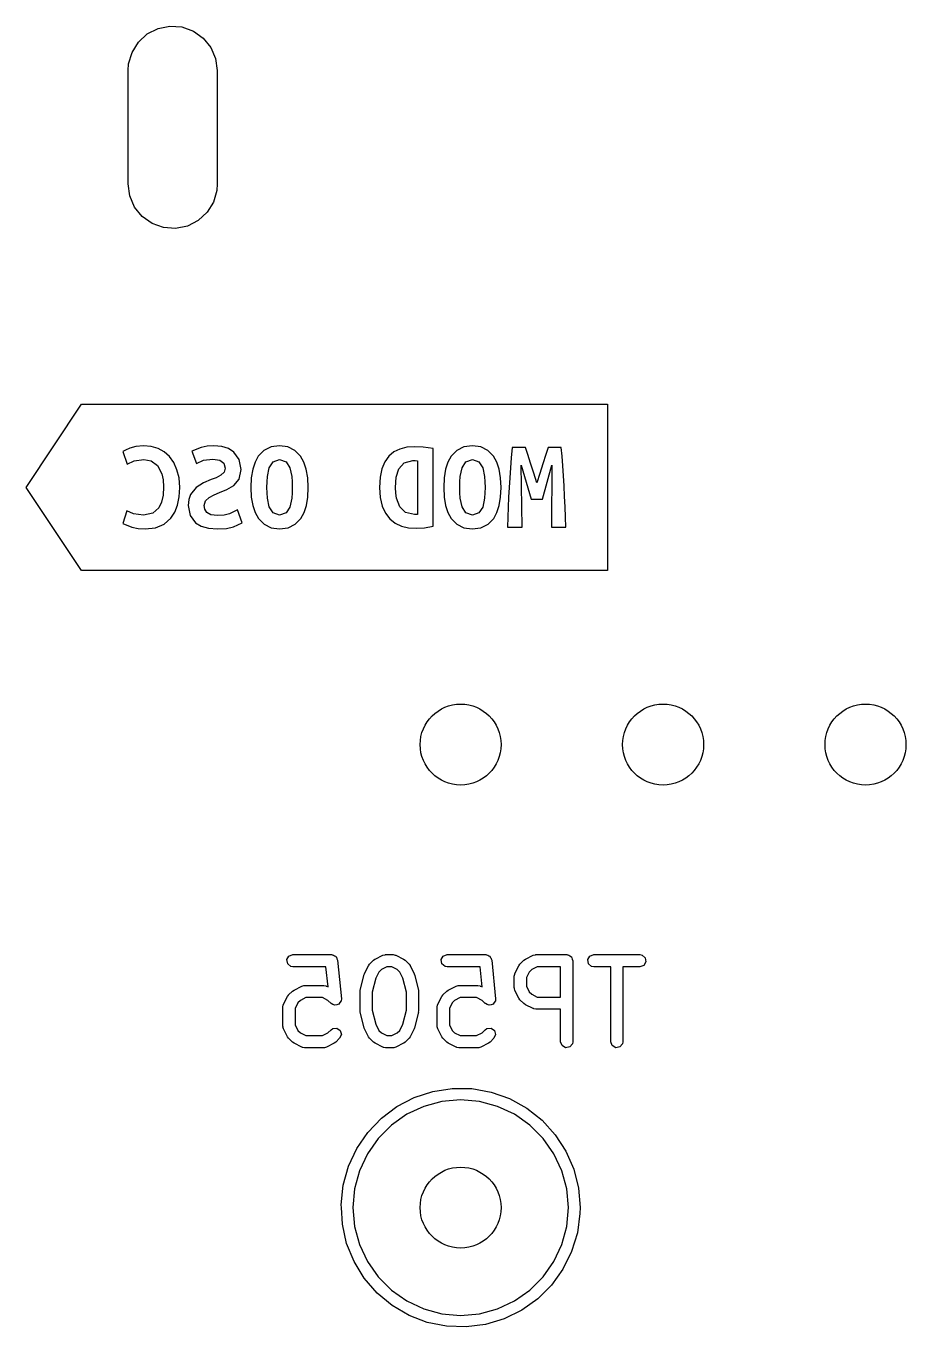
# Model space of a CAD drawing. Extents: x 88 to 206, y -135 to -60.
# Drawn here: x 97.25 to 108.12, y -113.09 to -97.03 of the extents above; entities that cross this region are included whole.
import ezdxf

# ---------------------------------------------------------------- set-up
doc = ezdxf.new("R2010")
doc.units = 0
doc.layers.add('BLACK', color=7, linetype='CONTINUOUS')

msp = doc.modelspace()

# ---------------------------------------------------------------- linework, layer by layer
at = {"layer": 'BLACK', "linetype": 'CONTINUOUS'}
for p, q in [((98.6362, -97.2272), (98.7461, -97.1262)), ((98.7461, -97.1262), (98.8791, -97.0584)), ((98.8791, -97.0584), (99.0255, -97.0289)), ((99.0255, -97.0289), (99.1744, -97.0398)), ((99.1744, -97.0398), (99.3148, -97.0904)), ((99.3148, -97.0904), (99.4365, -97.1769)), ((98.5575, -97.3541), (98.6362, -97.2272)), ((99.4365, -97.1769), (99.5305, -97.2929)), ((99.5305, -97.2929), (99.5897, -97.4299)), ((98.5159, -97.4975), (98.5575, -97.3541)), ((99.5897, -97.4299), (99.61, -97.5778)), ((98.51, -97.5778), (98.5159, -97.4975)), ((98.51, -98.9778), (98.51, -97.5778)), ((99.61, -97.5778), (99.61, -98.9778)), ((98.5303, -99.1257), (98.51, -98.9778)), ((99.6041, -99.0581), (99.5624, -99.2015)), ((99.61, -98.9778), (99.6041, -99.0581)), ((98.5895, -99.2627), (98.5303, -99.1257)), ((99.5624, -99.2015), (99.4838, -99.3284)), ((98.6835, -99.3787), (98.5895, -99.2627)), ((98.8052, -99.4652), (98.6835, -99.3787)), ((99.4838, -99.3284), (99.3739, -99.4294)), ((98.9456, -99.5158), (98.8052, -99.4652)), ((99.0945, -99.5267), (98.9456, -99.5158)), ((99.2409, -99.4972), (99.0945, -99.5267)), ((99.3739, -99.4294), (99.2409, -99.4972)), ((97.2483, -102.723), (97.9319, -101.697)), ((97.9319, -101.697), (104.428, -101.697)), ((104.428, -101.697), (104.428, -103.748)), ((98.4787, -102.262), (98.4461, -102.281)), ((98.4461, -102.281), (98.4969, -102.437)), ((98.5318, -102.239), (98.4787, -102.262)), ((98.6057, -102.219), (98.5318, -102.239)), ((98.7001, -102.21), (98.6057, -102.219)), ((98.7932, -102.219), (98.7001, -102.21)), ((98.8787, -102.244), (98.7932, -102.219)), ((98.9549, -102.286), (98.8787, -102.244)), ((99.4105, -102.231), (99.297, -102.277)), ((99.297, -102.277), (99.3542, -102.428)), ((99.4838, -102.215), (99.4105, -102.231)), ((99.5685, -102.21), (99.4838, -102.215)), ((99.6658, -102.219), (99.5685, -102.21)), ((99.748, -102.245), (99.6658, -102.219)), ((99.8153, -102.288), (99.748, -102.245)), ((100.186, -102.268), (100.116, -102.339)), ((100.274, -102.224), (100.186, -102.268)), ((100.38, -102.21), (100.274, -102.224)), ((100.483, -102.224), (100.38, -102.21)), ((100.569, -102.268), (100.483, -102.224)), ((100.64, -102.339), (100.569, -102.268)), ((101.866, -102.25), (101.792, -102.286)), ((101.951, -102.228), (101.866, -102.25)), ((102.043, -102.221), (101.951, -102.228)), ((102.153, -102.226), (102.043, -102.221)), ((102.278, -102.245), (102.153, -102.226)), ((102.278, -103.204), (102.278, -102.245)), ((102.567, -102.268), (102.497, -102.339)), ((102.655, -102.224), (102.567, -102.268)), ((102.761, -102.21), (102.655, -102.224)), ((102.864, -102.224), (102.761, -102.21)), ((102.951, -102.268), (102.864, -102.224)), ((103.021, -102.339), (102.951, -102.268)), ((103.253, -102.232), (103.242, -102.359)), ((103.415, -102.232), (103.253, -102.232)), ((103.444, -102.316), (103.415, -102.232)), ((103.696, -102.232), (103.668, -102.318)), ((103.858, -102.232), (103.696, -102.232)), ((103.868, -102.34), (103.858, -102.232)), ((98.4969, -102.437), (98.585, -102.397)), ((98.585, -102.397), (98.7033, -102.38)), ((98.7033, -102.38), (98.793, -102.397)), ((98.793, -102.397), (98.8708, -102.452)), ((99.02, -102.344), (98.9549, -102.286)), ((99.073, -102.417), (99.02, -102.344)), ((99.1129, -102.505), (99.073, -102.417)), ((99.3542, -102.428), (99.4423, -102.389)), ((99.4423, -102.389), (99.5542, -102.374)), ((99.5542, -102.374), (99.6406, -102.386)), ((99.6406, -102.386), (99.6925, -102.424)), ((99.6925, -102.424), (99.7098, -102.486)), ((99.8826, -102.381), (99.8153, -102.288)), ((99.905, -102.504), (99.8826, -102.381)), ((100.077, -102.412), (100.048, -102.5)), ((100.116, -102.339), (100.077, -102.412)), ((100.252, -102.48), (100.299, -102.407)), ((100.299, -102.407), (100.38, -102.38)), ((100.38, -102.38), (100.461, -102.407)), ((100.461, -102.407), (100.507, -102.481)), ((100.681, -102.412), (100.64, -102.339)), ((100.71, -102.5), (100.681, -102.412)), ((101.681, -102.409), (101.644, -102.495)), ((101.731, -102.339), (101.681, -102.409)), ((101.792, -102.286), (101.731, -102.339)), ((101.854, -102.493), (101.92, -102.419)), ((101.92, -102.419), (102.026, -102.391)), ((102.026, -102.391), (102.055, -102.392)), ((102.055, -102.392), (102.083, -102.396)), ((102.083, -102.396), (102.083, -103.056)), ((102.458, -102.412), (102.43, -102.5)), ((102.497, -102.339), (102.458, -102.412)), ((102.633, -102.48), (102.68, -102.407)), ((102.68, -102.407), (102.761, -102.38)), ((102.761, -102.38), (102.842, -102.407)), ((102.842, -102.407), (102.889, -102.481)), ((103.062, -102.412), (103.021, -102.339)), ((103.092, -102.5), (103.062, -102.412)), ((103.242, -102.359), (103.232, -102.483)), ((103.478, -102.425), (103.444, -102.316)), ((103.518, -102.546), (103.478, -102.425)), ((103.632, -102.431), (103.594, -102.553)), ((103.668, -102.318), (103.632, -102.431)), ((103.878, -102.456), (103.868, -102.34)), ((98.8708, -102.452), (98.9263, -102.556)), ((98.9263, -102.556), (98.9424, -102.629)), ((99.1379, -102.607), (99.1129, -102.505)), ((99.5979, -102.604), (99.5367, -102.628)), ((99.6534, -102.574), (99.5979, -102.604)), ((99.6939, -102.536), (99.6534, -102.574)), ((99.7098, -102.486), (99.6939, -102.536)), ((99.8796, -102.62), (99.905, -102.504)), ((100.031, -102.604), (100.026, -102.723)), ((100.048, -102.5), (100.031, -102.604)), ((100.226, -102.654), (100.23, -102.589)), ((100.23, -102.589), (100.252, -102.48)), ((100.507, -102.481), (100.53, -102.589)), ((100.53, -102.589), (100.534, -102.654)), ((100.728, -102.604), (100.71, -102.5)), ((100.734, -102.723), (100.728, -102.604)), ((101.621, -102.599), (101.613, -102.723)), ((101.644, -102.495), (101.621, -102.599)), ((101.812, -102.723), (101.821, -102.599)), ((101.821, -102.599), (101.854, -102.493)), ((102.413, -102.604), (102.407, -102.723)), ((102.43, -102.5), (102.413, -102.604)), ((102.607, -102.654), (102.611, -102.589)), ((102.611, -102.589), (102.633, -102.48)), ((102.889, -102.481), (102.911, -102.589)), ((102.911, -102.589), (102.915, -102.654)), ((103.109, -102.604), (103.092, -102.5)), ((103.115, -102.723), (103.109, -102.604)), ((103.232, -102.483), (103.222, -102.605)), ((103.374, -103.215), (103.364, -102.451)), ((103.364, -102.451), (103.485, -102.867)), ((103.558, -102.667), (103.518, -102.546)), ((103.594, -102.553), (103.558, -102.667)), ((103.628, -102.867), (103.744, -102.451)), ((103.744, -102.451), (103.736, -103.215)), ((103.886, -102.579), (103.878, -102.456)), ((103.893, -102.705), (103.886, -102.579)), ((97.9319, -103.748), (97.2483, -102.723)), ((98.9478, -102.718), (98.9413, -102.821)), ((98.9424, -102.629), (98.9478, -102.718)), ((99.1462, -102.723), (99.1379, -102.607)), ((99.1394, -102.839), (99.1462, -102.723)), ((99.3486, -102.724), (99.2796, -102.812)), ((99.4407, -102.666), (99.3486, -102.724)), ((99.5367, -102.628), (99.4407, -102.666)), ((99.6367, -102.788), (99.7288, -102.751)), ((99.7288, -102.751), (99.8153, -102.699)), ((99.8153, -102.699), (99.8796, -102.62)), ((100.026, -102.723), (100.031, -102.842)), ((100.224, -102.723), (100.226, -102.654)), ((100.226, -102.792), (100.224, -102.723)), ((100.534, -102.654), (100.535, -102.723)), ((100.535, -102.723), (100.534, -102.792)), ((100.728, -102.842), (100.734, -102.723)), ((101.613, -102.723), (101.622, -102.849)), ((101.815, -102.793), (101.812, -102.723)), ((102.407, -102.723), (102.413, -102.842)), ((102.605, -102.723), (102.607, -102.654)), ((102.607, -102.792), (102.605, -102.723)), ((102.915, -102.654), (102.917, -102.723)), ((102.917, -102.723), (102.915, -102.792)), ((103.109, -102.842), (103.115, -102.723)), ((103.214, -102.725), (103.208, -102.845)), ((103.222, -102.605), (103.214, -102.725)), ((103.899, -102.834), (103.893, -102.705)), ((98.922, -102.907), (98.8898, -102.976)), ((98.9413, -102.821), (98.922, -102.907)), ((99.1188, -102.941), (99.1394, -102.839)), ((99.2593, -102.873), (99.2526, -102.947)), ((99.2796, -102.812), (99.2593, -102.873)), ((99.4478, -102.945), (99.4653, -102.891)), ((99.4653, -102.891), (99.5097, -102.849)), ((99.5097, -102.849), (99.5701, -102.816)), ((99.5701, -102.816), (99.6367, -102.788)), ((100.031, -102.842), (100.049, -102.946)), ((100.23, -102.856), (100.226, -102.792)), ((100.252, -102.965), (100.23, -102.856)), ((100.53, -102.857), (100.507, -102.966)), ((100.534, -102.792), (100.53, -102.857)), ((100.711, -102.946), (100.728, -102.842)), ((101.622, -102.849), (101.647, -102.955)), ((101.824, -102.857), (101.815, -102.793)), ((101.863, -102.963), (101.824, -102.857)), ((102.413, -102.842), (102.43, -102.946)), ((102.611, -102.856), (102.607, -102.792)), ((102.633, -102.965), (102.611, -102.856)), ((102.911, -102.857), (102.889, -102.966)), ((102.915, -102.792), (102.911, -102.857)), ((103.092, -102.946), (103.109, -102.842)), ((103.208, -102.845), (103.202, -102.966)), ((103.485, -102.867), (103.628, -102.867)), ((103.905, -102.964), (103.899, -102.834)), ((98.4937, -103.013), (98.4445, -103.167)), ((98.5739, -103.048), (98.4937, -103.013)), ((98.7001, -103.066), (98.5739, -103.048)), ((98.8134, -103.043), (98.7001, -103.066)), ((98.8898, -102.976), (98.8134, -103.043)), ((99.0367, -103.102), (99.0846, -103.028)), ((99.0846, -103.028), (99.1188, -102.941)), ((99.2526, -102.947), (99.275, -103.069)), ((99.275, -103.069), (99.3423, -103.16)), ((99.455, -102.992), (99.4478, -102.945)), ((99.4812, -103.033), (99.455, -102.992)), ((99.5328, -103.062), (99.4812, -103.033)), ((99.6145, -103.072), (99.5328, -103.062)), ((99.6937, -103.066), (99.6145, -103.072)), ((99.7598, -103.05), (99.6937, -103.066)), ((99.8622, -103.002), (99.7598, -103.05)), ((99.9193, -103.161), (99.8622, -103.002)), ((100.049, -102.946), (100.077, -103.034)), ((100.077, -103.034), (100.118, -103.106)), ((100.3, -103.039), (100.252, -102.965)), ((100.38, -103.066), (100.3, -103.039)), ((100.461, -103.039), (100.38, -103.066)), ((100.507, -102.966), (100.461, -103.039)), ((100.642, -103.106), (100.682, -103.034)), ((100.682, -103.034), (100.711, -102.946)), ((101.647, -102.955), (101.688, -103.042)), ((101.688, -103.042), (101.742, -103.112)), ((101.936, -103.032), (101.863, -102.963)), ((102.048, -103.058), (101.936, -103.032)), ((102.066, -103.058), (102.048, -103.058)), ((102.083, -103.056), (102.066, -103.058)), ((102.43, -102.946), (102.459, -103.034)), ((102.459, -103.034), (102.499, -103.106)), ((102.681, -103.039), (102.633, -102.965)), ((102.761, -103.066), (102.681, -103.039)), ((102.842, -103.039), (102.761, -103.066)), ((102.889, -102.966), (102.842, -103.039)), ((103.024, -103.106), (103.064, -103.034)), ((103.064, -103.034), (103.092, -102.946)), ((103.202, -102.966), (103.198, -103.089)), ((103.91, -103.092), (103.905, -102.964)), ((98.4445, -103.167), (98.5565, -103.214)), ((98.5565, -103.214), (98.6325, -103.23)), ((98.6325, -103.23), (98.7192, -103.236)), ((98.7192, -103.236), (98.8469, -103.221)), ((98.8469, -103.221), (98.9527, -103.176)), ((98.9527, -103.176), (99.0367, -103.102)), ((99.3423, -103.16), (99.4124, -103.202)), ((99.4124, -103.202), (99.5031, -103.227)), ((99.5031, -103.227), (99.6145, -103.236)), ((99.6145, -103.236), (99.7245, -103.229)), ((99.7245, -103.229), (99.8098, -103.209)), ((99.8098, -103.209), (99.9193, -103.161)), ((100.118, -103.106), (100.188, -103.178)), ((100.188, -103.178), (100.274, -103.221)), ((100.274, -103.221), (100.378, -103.236)), ((100.378, -103.236), (100.484, -103.221)), ((100.484, -103.221), (100.572, -103.178)), ((100.572, -103.178), (100.642, -103.106)), ((101.742, -103.112), (101.808, -103.164)), ((101.808, -103.164), (101.885, -103.2)), ((101.885, -103.2), (101.973, -103.221)), ((101.973, -103.221), (102.069, -103.228)), ((102.069, -103.228), (102.171, -103.222)), ((102.171, -103.222), (102.278, -103.204)), ((102.499, -103.106), (102.569, -103.178)), ((102.569, -103.178), (102.656, -103.221)), ((102.656, -103.221), (102.759, -103.236)), ((102.759, -103.236), (102.866, -103.221)), ((102.866, -103.221), (102.954, -103.178)), ((102.954, -103.178), (103.024, -103.106)), ((103.198, -103.089), (103.194, -103.215)), ((103.194, -103.215), (103.374, -103.215)), ((103.736, -103.215), (103.915, -103.215)), ((103.915, -103.215), (103.91, -103.092)), ((104.428, -103.748), (97.9319, -103.748)), ((100.471, -108.552), (100.496, -108.508)), ((100.496, -108.508), (100.545, -108.49)), ((100.545, -108.49), (101.021, -108.49)), ((101.021, -108.49), (101.025, -108.491)), ((101.025, -108.491), (101.026, -108.49)), ((101.026, -108.49), (101.029, -108.492)), ((101.029, -108.492), (101.046, -108.495)), ((101.046, -108.495), (101.059, -108.505)), ((101.059, -108.505), (101.073, -108.511)), ((101.073, -108.511), (101.078, -108.521)), ((101.078, -108.521), (101.086, -108.528)), ((101.086, -108.528), (101.088, -108.543)), ((101.088, -108.543), (101.095, -108.558)), ((101.559, -108.546), (101.654, -108.498)), ((101.654, -108.498), (101.679, -108.491)), ((101.679, -108.491), (101.683, -108.492)), ((101.683, -108.492), (101.687, -108.49)), ((101.687, -108.49), (101.783, -108.49)), ((101.783, -108.49), (101.808, -108.495)), ((101.808, -108.495), (101.812, -108.498)), ((101.812, -108.498), (101.816, -108.498)), ((101.816, -108.498), (101.911, -108.546)), ((102.375, -108.552), (102.401, -108.508)), ((102.401, -108.508), (102.449, -108.49)), ((102.449, -108.49), (102.926, -108.49)), ((102.926, -108.49), (102.929, -108.491)), ((102.929, -108.491), (102.931, -108.49)), ((102.931, -108.49), (102.934, -108.492)), ((102.934, -108.492), (102.951, -108.495)), ((102.951, -108.495), (102.963, -108.505)), ((102.963, -108.505), (102.978, -108.511)), ((102.978, -108.511), (102.982, -108.521)), ((102.982, -108.521), (102.99, -108.528)), ((102.99, -108.528), (102.993, -108.543)), ((102.993, -108.543), (103, -108.558)), ((103.416, -108.546), (103.511, -108.498)), ((103.511, -108.498), (103.536, -108.491)), ((103.536, -108.491), (103.54, -108.492)), ((103.54, -108.492), (103.545, -108.49)), ((103.545, -108.49), (103.926, -108.49)), ((103.926, -108.49), (103.935, -108.492)), ((103.935, -108.492), (103.939, -108.491)), ((103.939, -108.491), (103.941, -108.493)), ((103.941, -108.493), (103.951, -108.495)), ((103.951, -108.495), (103.966, -108.507)), ((103.966, -108.507), (103.983, -108.517)), ((103.983, -108.517), (103.985, -108.523)), ((103.985, -108.523), (103.99, -108.528)), ((103.99, -108.528), (103.994, -108.547)), ((104.185, -108.552), (104.211, -108.508)), ((104.211, -108.508), (104.259, -108.49)), ((104.259, -108.49), (104.83, -108.49)), ((104.83, -108.49), (104.856, -108.495)), ((104.856, -108.495), (104.895, -108.528)), ((104.895, -108.528), (104.904, -108.578)), ((100.48, -108.603), (100.471, -108.552)), ((100.519, -108.636), (100.48, -108.603)), ((100.545, -108.64), (100.519, -108.636)), ((100.953, -108.64), (100.545, -108.64)), ((100.978, -108.888), (100.953, -108.64)), ((101.095, -108.558), (101.143, -109.034)), ((101.43, -108.722), (101.477, -108.627)), ((101.477, -108.627), (101.491, -108.609)), ((101.491, -108.609), (101.492, -108.607)), ((101.492, -108.607), (101.539, -108.56)), ((101.539, -108.56), (101.558, -108.547)), ((101.558, -108.547), (101.559, -108.546)), ((101.606, -108.705), (101.568, -108.782)), ((101.637, -108.674), (101.606, -108.705)), ((101.705, -108.64), (101.637, -108.674)), ((101.765, -108.64), (101.705, -108.64)), ((101.833, -108.674), (101.765, -108.64)), ((101.864, -108.705), (101.833, -108.674)), ((101.902, -108.782), (101.864, -108.705)), ((101.911, -108.546), (101.929, -108.559)), ((101.929, -108.559), (101.931, -108.56)), ((101.931, -108.56), (101.979, -108.607)), ((101.979, -108.607), (101.991, -108.626)), ((101.991, -108.626), (101.993, -108.627)), ((101.993, -108.627), (102.04, -108.722)), ((102.384, -108.603), (102.375, -108.552)), ((102.424, -108.636), (102.384, -108.603)), ((102.449, -108.64), (102.424, -108.636)), ((102.858, -108.64), (102.449, -108.64)), ((102.882, -108.888), (102.858, -108.64)), ((103, -108.558), (103.048, -109.034)), ((103.287, -108.722), (103.335, -108.627)), ((103.335, -108.627), (103.348, -108.609)), ((103.348, -108.609), (103.349, -108.607)), ((103.349, -108.607), (103.396, -108.56)), ((103.396, -108.56), (103.415, -108.547)), ((103.415, -108.547), (103.416, -108.546)), ((103.463, -108.705), (103.429, -108.773)), ((103.494, -108.674), (103.463, -108.705)), ((103.562, -108.64), (103.494, -108.674)), ((103.851, -108.64), (103.562, -108.64)), ((103.851, -109.014), (103.851, -108.64)), ((103.994, -108.547), (104.001, -108.565)), ((104.001, -108.565), (104.001, -109.565)), ((104.194, -108.603), (104.185, -108.552)), ((104.233, -108.636), (104.194, -108.603)), ((104.259, -108.64), (104.233, -108.636)), ((104.47, -108.64), (104.259, -108.64)), ((104.47, -109.565), (104.47, -108.64)), ((104.83, -108.64), (104.62, -108.64)), ((104.62, -108.64), (104.62, -109.565)), ((104.878, -108.623), (104.83, -108.64)), ((104.904, -108.578), (104.878, -108.623)), ((101.377, -108.928), (101.424, -108.737)), ((101.424, -108.737), (101.429, -108.726)), ((101.429, -108.726), (101.43, -108.722)), ((101.568, -108.782), (101.524, -108.955)), ((101.946, -108.955), (101.902, -108.782)), ((102.04, -108.722), (102.044, -108.735)), ((102.044, -108.735), (102.046, -108.737)), ((102.046, -108.737), (102.094, -108.928)), ((103.279, -108.756), (103.284, -108.73)), ((103.279, -108.899), (103.279, -108.756)), ((103.284, -108.73), (103.286, -108.727)), ((103.286, -108.727), (103.287, -108.722)), ((103.429, -108.773), (103.429, -108.881)), ((100.43, -109.103), (100.477, -109.008)), ((100.477, -109.008), (100.491, -108.99)), ((100.491, -108.99), (100.492, -108.988)), ((100.492, -108.988), (100.539, -108.941)), ((100.539, -108.941), (100.558, -108.928)), ((100.558, -108.928), (100.559, -108.927)), ((100.559, -108.927), (100.654, -108.879)), ((100.705, -109.021), (100.637, -109.055)), ((100.654, -108.879), (100.679, -108.872)), ((100.679, -108.872), (100.683, -108.873)), ((100.683, -108.873), (100.687, -108.871)), ((100.687, -108.871), (100.926, -108.871)), ((100.908, -109.021), (100.705, -109.021)), ((100.976, -109.055), (100.908, -109.021)), ((100.926, -108.871), (100.951, -108.876)), ((100.951, -108.876), (100.955, -108.879)), ((100.955, -108.879), (100.959, -108.879)), ((100.959, -108.879), (100.978, -108.888)), ((101.374, -108.946), (101.377, -108.931)), ((101.374, -109.184), (101.374, -108.946)), ((101.377, -108.931), (101.377, -108.928)), ((101.524, -108.955), (101.524, -109.175)), ((101.946, -109.175), (101.946, -108.955)), ((102.094, -108.928), (102.095, -108.943)), ((102.095, -108.943), (102.096, -108.946)), ((102.096, -108.946), (102.096, -109.184)), ((102.335, -109.103), (102.382, -109.008)), ((102.382, -109.008), (102.396, -108.99)), ((102.396, -108.988), (102.444, -108.941)), ((102.396, -108.99), (102.396, -108.988)), ((102.444, -108.941), (102.462, -108.928)), ((102.462, -108.928), (102.463, -108.927)), ((102.463, -108.927), (102.559, -108.879)), ((102.61, -109.021), (102.541, -109.055)), ((102.559, -108.879), (102.584, -108.872)), ((102.584, -108.872), (102.588, -108.873)), ((102.588, -108.873), (102.592, -108.871)), ((102.592, -108.871), (102.83, -108.871)), ((102.813, -109.021), (102.61, -109.021)), ((102.881, -109.055), (102.813, -109.021)), ((102.83, -108.871), (102.856, -108.876)), ((102.856, -108.876), (102.859, -108.879)), ((102.859, -108.879), (102.864, -108.879)), ((102.864, -108.879), (102.882, -108.888)), ((103.281, -108.903), (103.279, -108.899)), ((103.28, -108.907), (103.281, -108.903)), ((103.287, -108.932), (103.28, -108.907)), ((103.335, -109.027), (103.287, -108.932)), ((103.336, -109.028), (103.335, -109.027)), ((103.429, -108.881), (103.463, -108.949)), ((103.463, -108.949), (103.494, -108.98)), ((103.494, -108.98), (103.562, -109.014)), ((103.562, -109.014), (103.851, -109.014)), ((100.422, -109.137), (100.426, -109.111)), ((100.422, -109.375), (100.422, -109.137)), ((100.426, -109.111), (100.429, -109.108)), ((100.429, -109.108), (100.43, -109.103)), ((100.606, -109.086), (100.572, -109.154)), ((100.572, -109.154), (100.572, -109.357)), ((100.637, -109.055), (100.606, -109.086)), ((101.015, -109.094), (100.976, -109.055)), ((101.016, -109.095), (101.015, -109.094)), ((101.039, -109.105), (101.016, -109.095)), ((101.016, -109.095), (101.016, -109.095)), ((101.062, -109.116), (101.039, -109.105)), ((101.063, -109.116), (101.062, -109.116)), ((101.062, -109.116), (101.062, -109.116)), ((101.087, -109.109), (101.063, -109.116)), ((101.111, -109.103), (101.087, -109.109)), ((101.112, -109.102), (101.111, -109.103)), ((101.126, -109.081), (101.112, -109.102)), ((101.112, -109.102), (101.112, -109.102)), ((101.141, -109.061), (101.126, -109.081)), ((101.143, -109.034), (101.141, -109.06)), ((101.141, -109.06), (101.141, -109.06)), ((101.141, -109.06), (101.141, -109.061)), ((101.376, -109.187), (101.374, -109.184)), ((101.377, -109.202), (101.376, -109.187)), ((101.524, -109.175), (101.568, -109.349)), ((101.902, -109.349), (101.946, -109.175)), ((102.096, -109.184), (102.093, -109.199)), ((102.327, -109.137), (102.331, -109.111)), ((102.327, -109.375), (102.327, -109.137)), ((102.331, -109.111), (102.334, -109.108)), ((102.334, -109.108), (102.335, -109.103)), ((102.511, -109.086), (102.477, -109.154)), ((102.477, -109.154), (102.477, -109.357)), ((102.541, -109.055), (102.511, -109.086)), ((102.92, -109.094), (102.881, -109.055)), ((102.921, -109.095), (102.92, -109.094)), ((102.944, -109.105), (102.921, -109.095)), ((102.921, -109.095), (102.921, -109.095)), ((102.967, -109.116), (102.944, -109.105)), ((102.968, -109.116), (102.967, -109.116)), ((102.967, -109.116), (102.967, -109.116)), ((102.992, -109.109), (102.968, -109.116)), ((103.016, -109.103), (102.992, -109.109)), ((103.017, -109.102), (103.016, -109.102)), ((103.016, -109.102), (103.016, -109.103)), ((103.031, -109.081), (103.017, -109.102)), ((103.046, -109.061), (103.031, -109.081)), ((103.048, -109.034), (103.046, -109.06)), ((103.046, -109.06), (103.046, -109.06)), ((103.046, -109.06), (103.046, -109.061)), ((103.349, -109.047), (103.336, -109.028)), ((103.396, -109.094), (103.349, -109.047)), ((103.398, -109.095), (103.396, -109.094)), ((103.416, -109.108), (103.398, -109.095)), ((103.511, -109.156), (103.416, -109.108)), ((103.515, -109.157), (103.511, -109.156)), ((103.519, -109.159), (103.515, -109.157)), ((103.545, -109.164), (103.519, -109.159)), ((103.851, -109.164), (103.545, -109.164)), ((103.851, -109.565), (103.851, -109.164)), ((101.424, -109.393), (101.377, -109.202)), ((102.094, -109.202), (102.046, -109.393)), ((102.093, -109.199), (102.094, -109.202)), ((100.423, -109.379), (100.422, -109.375)), ((100.422, -109.383), (100.423, -109.379)), ((100.43, -109.408), (100.422, -109.383)), ((100.477, -109.503), (100.43, -109.408)), ((100.479, -109.505), (100.477, -109.503)), ((100.492, -109.523), (100.479, -109.505)), ((100.572, -109.357), (100.606, -109.426)), ((100.606, -109.426), (100.637, -109.456)), ((100.637, -109.456), (100.705, -109.49)), ((100.705, -109.49), (100.908, -109.49)), ((100.908, -109.49), (100.976, -109.456)), ((100.976, -109.456), (101.015, -109.417)), ((101.015, -109.417), (101.037, -109.402)), ((101.037, -109.402), (101.088, -109.397)), ((101.088, -109.397), (101.13, -109.427)), ((101.143, -109.476), (101.121, -109.523)), ((101.13, -109.427), (101.143, -109.476)), ((101.426, -109.396), (101.424, -109.393)), ((101.43, -109.408), (101.426, -109.396)), ((101.477, -109.503), (101.43, -109.408)), ((101.479, -109.505), (101.477, -109.503)), ((101.492, -109.523), (101.479, -109.505)), ((101.568, -109.349), (101.606, -109.426)), ((101.606, -109.426), (101.637, -109.456)), ((101.637, -109.456), (101.705, -109.49)), ((101.705, -109.49), (101.765, -109.49)), ((101.765, -109.49), (101.833, -109.456)), ((101.833, -109.456), (101.864, -109.426)), ((101.864, -109.426), (101.902, -109.349)), ((101.993, -109.503), (101.979, -109.521)), ((102.04, -109.408), (101.993, -109.503)), ((102.041, -109.405), (102.04, -109.408)), ((102.046, -109.393), (102.041, -109.405)), ((102.328, -109.379), (102.327, -109.375)), ((102.327, -109.383), (102.328, -109.379)), ((102.335, -109.408), (102.327, -109.383)), ((102.382, -109.503), (102.335, -109.408)), ((102.383, -109.505), (102.382, -109.503)), ((102.396, -109.523), (102.383, -109.505)), ((102.477, -109.357), (102.511, -109.426)), ((102.511, -109.426), (102.541, -109.456)), ((102.541, -109.456), (102.61, -109.49)), ((102.61, -109.49), (102.813, -109.49)), ((102.813, -109.49), (102.881, -109.456)), ((102.881, -109.456), (102.92, -109.417)), ((102.92, -109.417), (102.941, -109.402)), ((102.941, -109.402), (102.993, -109.397)), ((102.993, -109.397), (103.035, -109.427)), ((103.048, -109.476), (103.026, -109.523)), ((103.035, -109.427), (103.048, -109.476)), ((100.539, -109.571), (100.492, -109.523)), ((100.541, -109.571), (100.539, -109.571)), ((100.559, -109.585), (100.541, -109.571)), ((100.654, -109.632), (100.559, -109.585)), ((100.658, -109.633), (100.654, -109.632)), ((100.662, -109.636), (100.658, -109.633)), ((100.687, -109.64), (100.662, -109.636)), ((100.926, -109.64), (100.687, -109.64)), ((100.93, -109.639), (100.926, -109.64)), ((100.934, -109.64), (100.93, -109.639)), ((100.959, -109.632), (100.934, -109.64)), ((101.054, -109.585), (100.959, -109.632)), ((101.055, -109.583), (101.054, -109.585)), ((101.074, -109.571), (101.055, -109.583)), ((101.121, -109.523), (101.074, -109.571)), ((101.539, -109.571), (101.492, -109.523)), ((101.541, -109.571), (101.539, -109.571)), ((101.559, -109.585), (101.541, -109.571)), ((101.654, -109.632), (101.559, -109.585)), ((101.658, -109.633), (101.654, -109.632)), ((101.662, -109.636), (101.658, -109.633)), ((101.687, -109.64), (101.662, -109.636)), ((101.783, -109.64), (101.687, -109.64)), ((101.787, -109.639), (101.783, -109.64)), ((101.791, -109.64), (101.787, -109.639)), ((101.816, -109.632), (101.791, -109.64)), ((101.911, -109.585), (101.816, -109.632)), ((101.913, -109.583), (101.911, -109.585)), ((101.931, -109.571), (101.913, -109.583)), ((101.979, -109.523), (101.931, -109.571)), ((101.979, -109.521), (101.979, -109.523)), ((102.444, -109.571), (102.396, -109.523)), ((102.445, -109.571), (102.444, -109.571)), ((102.463, -109.585), (102.445, -109.571)), ((102.559, -109.632), (102.463, -109.585)), ((102.563, -109.633), (102.559, -109.632)), ((102.567, -109.636), (102.563, -109.633)), ((102.592, -109.64), (102.567, -109.636)), ((102.83, -109.64), (102.592, -109.64)), ((102.834, -109.639), (102.83, -109.64)), ((102.839, -109.64), (102.834, -109.639)), ((102.864, -109.632), (102.839, -109.64)), ((102.959, -109.585), (102.864, -109.632)), ((102.96, -109.583), (102.959, -109.585)), ((102.979, -109.571), (102.96, -109.583)), ((103.026, -109.523), (102.979, -109.571)), ((103.868, -109.613), (103.851, -109.565)), ((103.912, -109.639), (103.868, -109.613)), ((103.963, -109.63), (103.912, -109.639)), ((103.996, -109.591), (103.963, -109.63)), ((104.001, -109.565), (103.996, -109.591)), ((104.487, -109.613), (104.47, -109.565)), ((104.532, -109.639), (104.487, -109.613)), ((104.582, -109.63), (104.532, -109.639)), ((104.615, -109.591), (104.582, -109.63)), ((104.62, -109.565), (104.615, -109.591)), ((102.274, -110.178), (102.513, -110.141)), ((102.513, -110.141), (102.755, -110.144)), ((102.755, -110.144), (102.993, -110.187)), ((101.83, -110.365), (102.044, -110.253)), ((102.044, -110.253), (102.274, -110.178)), ((102.385, -110.303), (102.161, -110.363)), ((102.616, -110.283), (102.385, -110.303)), ((102.847, -110.303), (102.616, -110.283)), ((103.071, -110.363), (102.847, -110.303)), ((102.993, -110.187), (103.221, -110.267)), ((103.221, -110.267), (103.432, -110.384)), ((101.637, -110.51), (101.83, -110.365)), ((101.951, -110.461), (101.761, -110.594)), ((102.161, -110.363), (101.951, -110.461)), ((103.281, -110.461), (103.071, -110.363)), ((103.471, -110.594), (103.281, -110.461)), ((103.432, -110.384), (103.622, -110.534)), ((101.47, -110.685), (101.637, -110.51)), ((101.761, -110.594), (101.597, -110.758)), ((103.635, -110.758), (103.471, -110.594)), ((103.622, -110.534), (103.785, -110.713)), ((101.333, -110.884), (101.47, -110.685)), ((101.597, -110.758), (101.464, -110.948)), ((103.768, -110.948), (103.635, -110.758)), ((103.785, -110.713), (103.916, -110.916)), ((101.232, -111.103), (101.333, -110.884)), ((101.464, -110.948), (101.366, -111.158)), ((103.866, -111.158), (103.768, -110.948)), ((103.916, -110.916), (104.012, -111.137)), ((101.167, -111.336), (101.232, -111.103)), ((101.366, -111.158), (101.306, -111.382)), ((103.926, -111.382), (103.866, -111.158)), ((104.012, -111.137), (104.071, -111.372)), ((101.141, -111.577), (101.167, -111.336)), ((101.306, -111.382), (101.286, -111.613)), ((103.946, -111.613), (103.926, -111.382)), ((104.071, -111.372), (104.091, -111.613)), ((101.144, -111.613), (101.141, -111.577)), ((101.155, -111.818), (101.144, -111.613)), ((101.286, -111.613), (101.306, -111.844)), ((103.926, -111.844), (103.946, -111.613)), ((104.089, -111.685), (104.058, -111.925)), ((104.091, -111.613), (104.089, -111.685)), ((101.208, -112.054), (101.155, -111.818)), ((101.306, -111.844), (101.366, -112.068)), ((103.866, -112.068), (103.926, -111.844)), ((101.299, -112.278), (101.208, -112.054)), ((101.366, -112.068), (101.464, -112.278)), ((103.768, -112.278), (103.866, -112.068)), ((104.058, -111.925), (103.987, -112.156)), ((103.987, -112.156), (103.88, -112.372)), ((101.426, -112.484), (101.299, -112.278)), ((101.464, -112.278), (101.597, -112.468)), ((103.635, -112.468), (103.768, -112.278)), ((103.88, -112.372), (103.739, -112.569)), ((101.584, -112.667), (101.426, -112.484)), ((101.597, -112.468), (101.761, -112.632)), ((103.471, -112.632), (103.635, -112.468)), ((101.77, -112.821), (101.584, -112.667)), ((101.761, -112.632), (101.951, -112.765)), ((103.281, -112.765), (103.471, -112.632)), ((103.739, -112.569), (103.568, -112.739)), ((101.979, -112.943), (101.77, -112.821)), ((101.951, -112.765), (102.161, -112.863)), ((102.161, -112.863), (102.385, -112.923)), ((102.847, -112.923), (103.071, -112.863)), ((103.071, -112.863), (103.281, -112.765)), ((103.371, -112.88), (103.154, -112.986)), ((103.568, -112.739), (103.371, -112.88)), ((102.204, -113.029), (101.979, -112.943)), ((102.441, -113.077), (102.204, -113.029)), ((102.385, -112.923), (102.616, -112.943)), ((102.616, -112.943), (102.847, -112.923)), ((103.154, -112.986), (102.923, -113.056)), ((102.683, -113.086), (102.441, -113.077)), ((102.923, -113.056), (102.683, -113.086))]:
    msp.add_line(p, q, dxfattribs=at)
at = {"layer": 'BLACK'}
for centre in [(102.616, -105.898), (105.116, -105.898), (107.616, -105.898), (102.616, -111.613)]:
    msp.add_circle(centre, 0.5, dxfattribs=at)

doc.saveas('drawing.dxf')
